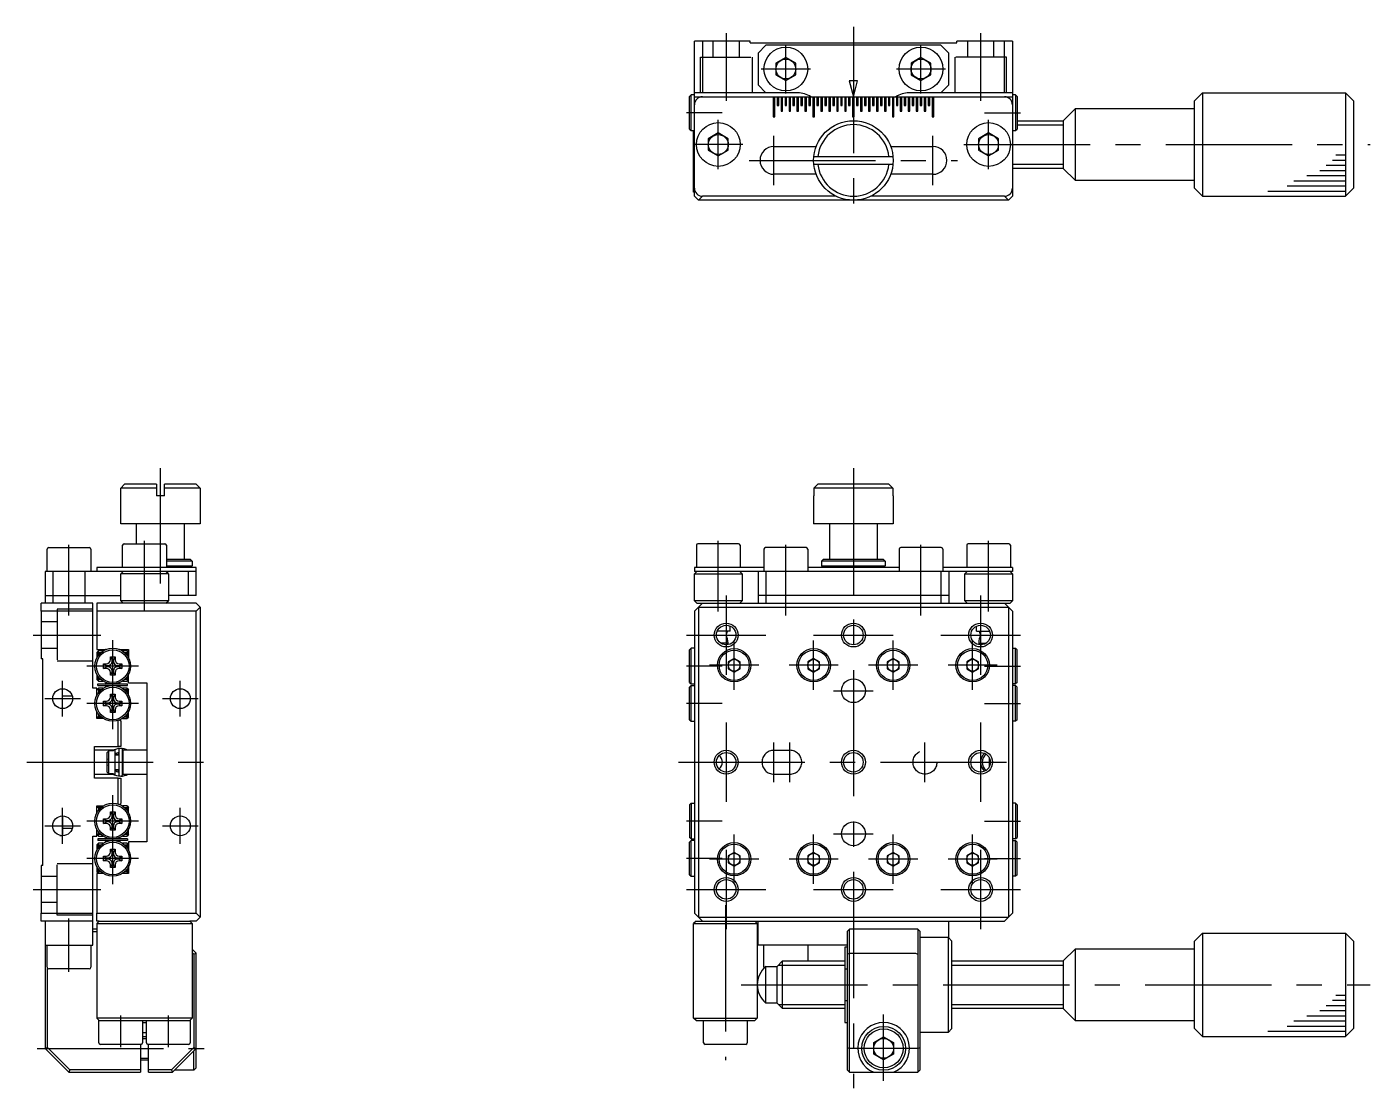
# Model space of a CAD drawing. Extents: x -2 to 350, y -8 to 197.
# Drawn here: x -1.8 to 167.2, y 63.1 to 196.6 of the extents above; entities that cross this region are included whole.
import ezdxf

# ---------------------------------------------------------------- set-up
doc = ezdxf.new("R2010")
doc.units = 0
doc.header["$LTSCALE"] = 0.5
doc.linetypes.add('CENTER', pattern=[50.8, 31.75, -6.35, 6.35, -6.35])
doc.linetypes.add('DASHED', pattern=[19.05, 12.7, -6.35])
for name, color, linetype in [('MSM_CENTER', 1, 'CENTER'), ('MSM_CONTINUOUS', 7, 'CONTINUOUS'), ('MSM_DASHED', 4, 'DASHED'), ('MSM_NARROW', 5, 'CONTINUOUS')]:
    doc.layers.add(name, color=color, linetype=linetype)

msp = doc.modelspace()

# ---------------------------------------------------------------- linework, layer by layer
at = {"layer": 'MSM_CENTER'}
for p, q in [((102.17, 196.61), (102.17, 172.81)), ((86.17, 195.81), (86.17, 187.31)), ((93.67, 188.21), (93.67, 194.41)), ((110.67, 188.21), (110.67, 194.41)), ((118.17, 195.81), (118.17, 187.31)), ((96.77, 191.31), (90.57, 191.31)), ((113.77, 191.31), (107.57, 191.31)), ((85.67, 185.81), (81.17, 185.81)), ((85.17, 178.71), (85.17, 184.91)), ((118.67, 185.81), (123.17, 185.81)), ((119.17, 178.71), (119.17, 184.91)), ((92.17, 176.71), (92.17, 182.91)), ((112.17, 176.71), (112.17, 182.91)), ((88.27, 181.81), (82.07, 181.81)), ((116.07, 181.81), (167.17, 181.81)), ((89.07, 179.81), (115.27, 179.81)), ((15, 126.59), (15, 141.09)), ((102.17, 141.09), (102.17, 63.09)), ((102.17, 141.09), (102.17, 63.09)), ((13, 123.06), (13, 131.94)), ((85.17, 123.06), (85.17, 131.94)), ((85.17, 123.06), (85.17, 131.94)), ((119.17, 123.06), (119.17, 131.94)), ((119.17, 123.06), (119.17, 131.94)), ((3.5, 122.56), (3.5, 131.44)), ((93.67, 122.56), (93.67, 131.44)), ((93.67, 122.56), (93.67, 131.44)), ((110.67, 122.56), (110.67, 131.44)), ((110.67, 122.56), (110.67, 131.44)), ((86.17, 125.09), (86.17, 115.09)), ((118.17, 125.09), (118.17, 115.09)), ((-1, 120.09), (7.5, 120.09)), ((81.17, 120.09), (91.17, 120.09)), ((97.17, 120.09), (107.17, 120.09)), ((113.17, 120.09), (123.17, 120.09)), ((9, 108.24), (9, 119.44)), ((87.17, 113.19), (87.17, 119.39)), ((97.17, 113.19), (97.17, 119.39)), ((107.17, 113.19), (107.17, 119.39)), ((117.17, 113.19), (117.17, 119.39)), ((12.25, 116.19), (5.75, 116.19)), ((85.67, 116.19), (81.17, 116.19)), ((90.27, 116.29), (84.07, 116.29)), ((100.27, 116.29), (94.07, 116.29)), ((110.27, 116.29), (104.07, 116.29)), ((120.27, 116.29), (114.07, 116.29)), ((118.67, 116.19), (123.17, 116.19)), ((2.7, 109.84), (2.7, 114.34)), ((17.5, 109.84), (17.5, 114.34)), ((0.45, 112.09), (4.95, 112.09)), ((15.25, 112.09), (19.75, 112.09)), ((99.67, 113.09), (104.67, 113.09)), ((12.25, 111.49), (5.75, 111.49)), ((85.67, 111.49), (81.17, 111.49)), ((118.67, 111.49), (123.17, 111.49)), ((86.17, 109.09), (86.17, 99.09)), ((118.17, 109.09), (118.17, 99.09)), ((92.17, 101.59), (92.17, 106.59)), ((94.17, 101.59), (94.17, 106.59)), ((111.17, 101.59), (111.17, 106.59)), ((-1.8, 104.09), (22, 104.09)), ((80.17, 104.09), (124.17, 104.09)), ((9, 88.74), (9, 99.94)), ((2.7, 93.84), (2.7, 98.34)), ((17.5, 93.84), (17.5, 98.34)), ((12.25, 96.69), (5.75, 96.69)), ((85.67, 96.69), (81.17, 96.69)), ((118.67, 96.69), (123.17, 96.69)), ((0.45, 96.09), (4.95, 96.09)), ((15.25, 96.09), (19.75, 96.09)), ((87.17, 88.79), (87.17, 94.99)), ((97.17, 88.79), (97.17, 94.99)), ((99.67, 95.09), (104.67, 95.09)), ((107.17, 88.79), (107.17, 94.99)), ((117.17, 88.79), (117.17, 94.99)), ((86.17, 93.09), (86.17, 83.09)), ((118.17, 93.09), (118.17, 83.09)), ((12.25, 91.99), (5.75, 91.99)), ((85.67, 91.99), (81.17, 91.99)), ((90.27, 91.89), (84.07, 91.89)), ((100.27, 91.89), (94.07, 91.89)), ((110.27, 91.89), (104.07, 91.89)), ((120.27, 91.89), (114.07, 91.89)), ((118.67, 91.99), (123.17, 91.99)), ((-1, 88.09), (7.5, 88.09)), ((81.17, 88.09), (91.17, 88.09)), ((97.17, 88.09), (107.17, 88.09)), ((113.17, 88.09), (123.17, 88.09)), ((86.07, 86.09), (86.07, 66.59)), ((3.5, 77.74), (3.5, 84.44)), ((88.07, 76.09), (167.17, 76.09)), ((10, 68.24), (10, 72.24)), ((16, 68.24), (16, 72.24)), ((105.97, 63.99), (105.97, 72.34)), ((-0.5, 68.09), (20.5, 68.09)), ((110.22, 68.09), (101.72, 68.09))]:
    msp.add_line(p, q, dxfattribs=at)
at = {"layer": 'MSM_CONTINUOUS'}
for p, q in [((82.17, 175.31), (82.17, 194.81)), ((89.17, 194.81), (82.17, 194.81)), ((83.17, 194.81), (83.17, 188.31)), ((89.17, 194.61), (89.17, 194.81)), ((89.17, 194.61), (115.17, 194.61)), ((91.17, 194.31), (90.17, 193.31)), ((113.17, 194.31), (91.17, 194.31)), ((114.17, 193.31), (113.17, 194.31)), ((115.17, 194.61), (115.17, 194.81)), ((122.17, 194.81), (115.17, 194.81)), ((121.17, 188.31), (121.17, 194.81)), ((122.17, 194.81), (122.17, 175.31)), ((90.17, 193.31), (90.17, 189.31)), ((93.67, 192.76), (92.42, 192.03)), ((94.92, 192.03), (93.67, 192.76)), ((110.67, 192.76), (109.42, 192.03)), ((111.92, 192.03), (110.67, 192.76)), ((114.17, 189.31), (114.17, 193.31)), ((92.42, 192.03), (92.42, 190.59)), ((94.92, 190.59), (94.92, 192.03)), ((109.42, 192.03), (109.42, 190.59)), ((111.92, 190.59), (111.92, 192.03)), ((90.17, 189.31), (91.17, 188.31)), ((92.42, 190.59), (93.67, 189.87)), ((93.67, 189.87), (94.92, 190.59)), ((102.7, 189.81), (101.63, 189.81)), ((101.63, 189.81), (102.17, 187.81)), ((102.17, 187.81), (102.7, 189.81)), ((109.42, 190.59), (110.67, 189.87)), ((110.67, 189.87), (111.92, 190.59)), ((113.17, 188.31), (114.17, 189.31)), ((81.77, 188.06), (81.57, 187.86)), ((81.57, 183.76), (81.57, 187.86)), ((82.17, 188.06), (81.77, 188.06)), ((81.77, 183.56), (81.77, 188.06)), ((95.17, 188.31), (82.17, 188.31)), ((82.17, 187.81), (122.17, 187.81)), ((92.07, 187.81), (92.07, 185.31)), ((92.27, 185.31), (92.27, 187.81)), ((92.57, 187.81), (92.57, 186.71)), ((92.77, 186.71), (92.77, 187.81)), ((93.07, 187.81), (93.07, 186.01)), ((93.27, 186.01), (93.27, 187.81)), ((93.57, 187.81), (93.57, 186.71)), ((93.77, 186.71), (93.77, 187.81)), ((94.07, 187.81), (94.07, 186.01)), ((94.27, 186.01), (94.27, 187.81)), ((94.57, 187.81), (94.57, 186.71)), ((94.77, 186.71), (94.77, 187.81)), ((95.07, 187.81), (95.07, 186.01)), ((95.27, 186.01), (95.27, 187.81)), ((95.57, 187.81), (95.57, 186.71)), ((95.77, 186.71), (95.77, 187.81)), ((96.07, 187.81), (96.07, 186.01)), ((96.27, 186.01), (96.27, 187.81)), ((96.57, 187.81), (96.57, 186.71)), ((96.77, 186.71), (96.77, 187.81)), ((97.07, 187.81), (97.07, 185.31)), ((97.27, 185.31), (97.27, 187.81)), ((97.57, 187.81), (97.57, 186.71)), ((97.77, 186.71), (97.77, 187.81)), ((98.07, 187.81), (98.07, 186.01)), ((98.27, 186.01), (98.27, 187.81)), ((98.57, 187.81), (98.57, 186.71)), ((98.77, 186.71), (98.77, 187.81)), ((99.07, 187.81), (99.07, 186.01)), ((99.27, 186.01), (99.27, 187.81)), ((99.57, 187.81), (99.57, 186.71)), ((99.77, 186.71), (99.77, 187.81)), ((100.07, 187.81), (100.07, 186.01)), ((100.27, 186.01), (100.27, 187.81)), ((100.57, 187.81), (100.57, 186.71)), ((100.77, 186.71), (100.77, 187.81)), ((101.07, 187.81), (101.07, 186.01)), ((101.27, 186.01), (101.27, 187.81)), ((101.57, 187.81), (101.57, 186.71)), ((101.77, 186.71), (101.77, 187.81)), ((102.07, 187.81), (102.07, 185.31)), ((102.27, 185.31), (102.27, 187.81)), ((102.57, 187.81), (102.57, 186.71)), ((102.77, 186.71), (102.77, 187.81)), ((103.07, 187.81), (103.07, 186.01)), ((103.27, 186.01), (103.27, 187.81)), ((103.57, 187.81), (103.57, 186.71)), ((103.77, 186.71), (103.77, 187.81)), ((104.07, 187.81), (104.07, 186.01)), ((104.27, 186.01), (104.27, 187.81)), ((104.57, 187.81), (104.57, 186.71)), ((104.77, 186.71), (104.77, 187.81)), ((105.07, 187.81), (105.07, 186.01)), ((105.27, 186.01), (105.27, 187.81)), ((105.57, 187.81), (105.57, 186.71)), ((105.77, 186.71), (105.77, 187.81)), ((106.07, 187.81), (106.07, 186.01)), ((106.27, 186.01), (106.27, 187.81)), ((106.57, 187.81), (106.57, 186.71)), ((106.77, 186.71), (106.77, 187.81)), ((107.07, 187.81), (107.07, 185.31)), ((107.27, 185.31), (107.27, 187.81)), ((107.57, 187.81), (107.57, 186.71)), ((107.77, 186.71), (107.77, 187.81)), ((108.07, 187.81), (108.07, 186.01)), ((108.27, 186.01), (108.27, 187.81)), ((108.57, 187.81), (108.57, 186.71)), ((108.77, 186.71), (108.77, 187.81)), ((109.07, 187.81), (109.07, 186.01)), ((122.17, 188.31), (109.17, 188.31)), ((109.27, 186.01), (109.27, 187.81)), ((109.57, 187.81), (109.57, 186.71)), ((109.77, 186.71), (109.77, 187.81)), ((110.07, 187.81), (110.07, 186.01)), ((110.27, 186.01), (110.27, 187.81)), ((110.57, 187.81), (110.57, 186.71)), ((110.77, 186.71), (110.77, 187.81)), ((111.07, 187.81), (111.07, 186.01)), ((111.27, 186.01), (111.27, 187.81)), ((111.57, 187.81), (111.57, 186.71)), ((111.77, 186.71), (111.77, 187.81)), ((112.07, 187.81), (112.07, 185.31)), ((112.27, 185.31), (112.27, 187.81)), ((122.57, 188.06), (122.17, 188.06)), ((122.77, 187.86), (122.57, 188.06)), ((122.57, 188.06), (122.57, 183.56)), ((122.77, 187.86), (122.77, 183.76)), ((145.07, 187.31), (146.07, 188.31)), ((146.07, 188.31), (164.07, 188.31)), ((146.07, 188.31), (146.07, 175.31)), ((164.07, 188.31), (165.07, 187.31)), ((164.07, 188.31), (164.07, 175.31)), ((92.57, 186.71), (92.77, 186.71)), ((93.07, 186.01), (93.27, 186.01)), ((93.57, 186.71), (93.77, 186.71)), ((94.07, 186.01), (94.27, 186.01)), ((94.57, 186.71), (94.77, 186.71)), ((95.07, 186.01), (95.27, 186.01)), ((95.57, 186.71), (95.77, 186.71)), ((96.07, 186.01), (96.27, 186.01)), ((96.57, 186.71), (96.77, 186.71)), ((97.57, 186.71), (97.77, 186.71)), ((98.07, 186.01), (98.27, 186.01)), ((98.57, 186.71), (98.77, 186.71)), ((99.07, 186.01), (99.27, 186.01)), ((99.57, 186.71), (99.77, 186.71)), ((100.07, 186.01), (100.27, 186.01)), ((100.57, 186.71), (100.77, 186.71)), ((101.07, 186.01), (101.27, 186.01)), ((101.57, 186.71), (101.77, 186.71)), ((102.57, 186.71), (102.77, 186.71)), ((103.07, 186.01), (103.27, 186.01)), ((103.57, 186.71), (103.77, 186.71)), ((104.07, 186.01), (104.27, 186.01)), ((104.57, 186.71), (104.77, 186.71)), ((105.07, 186.01), (105.27, 186.01)), ((105.57, 186.71), (105.77, 186.71)), ((106.07, 186.01), (106.27, 186.01)), ((106.57, 186.71), (106.77, 186.71)), ((107.57, 186.71), (107.77, 186.71)), ((108.07, 186.01), (108.27, 186.01)), ((108.57, 186.71), (108.77, 186.71)), ((109.07, 186.01), (109.27, 186.01)), ((109.57, 186.71), (109.77, 186.71)), ((110.07, 186.01), (110.27, 186.01)), ((110.57, 186.71), (110.77, 186.71)), ((111.07, 186.01), (111.27, 186.01)), ((111.57, 186.71), (111.77, 186.71)), ((130.07, 186.31), (128.57, 184.81)), ((145.07, 186.31), (130.07, 186.31)), ((130.07, 186.31), (130.07, 177.31)), ((145.07, 176.31), (145.07, 187.31)), ((165.07, 187.31), (165.07, 176.31)), ((92.07, 185.31), (92.27, 185.31)), ((97.07, 185.31), (97.27, 185.31)), ((102.07, 185.31), (102.27, 185.31)), ((107.07, 185.31), (107.27, 185.31)), ((112.07, 185.31), (112.27, 185.31)), ((122.77, 184.81), (128.57, 184.81)), ((128.57, 184.81), (128.57, 178.81)), ((81.57, 183.76), (81.77, 183.56)), ((81.77, 183.56), (82.17, 183.56)), ((82.07, 175.81), (82.07, 183.56)), ((85.17, 183.26), (83.92, 182.53)), ((83.92, 182.53), (83.92, 181.09)), ((86.42, 182.53), (85.17, 183.26)), ((86.42, 181.09), (86.42, 182.53)), ((119.17, 183.26), (117.92, 182.53)), ((117.92, 182.53), (117.92, 181.09)), ((120.42, 182.53), (119.17, 183.26)), ((120.42, 181.09), (120.42, 182.53)), ((122.17, 183.56), (122.57, 183.56)), ((122.57, 183.56), (122.77, 183.76)), ((83.92, 181.09), (85.17, 180.37)), ((85.17, 180.37), (86.42, 181.09)), ((92.17, 181.56), (97.48, 181.56)), ((106.85, 181.56), (112.17, 181.56)), ((117.92, 181.09), (119.17, 180.37)), ((119.17, 180.37), (120.42, 181.09)), ((97.19, 180.31), (107.14, 180.31)), ((107.14, 179.31), (97.19, 179.31)), ((97.48, 178.06), (92.17, 178.06)), ((112.17, 178.06), (106.85, 178.06)), ((128.57, 178.81), (122.17, 178.81)), ((128.57, 178.81), (130.07, 177.31)), ((82.07, 175.81), (82.17, 175.91)), ((82.17, 175.81), (82.07, 175.81)), ((130.07, 177.31), (145.07, 177.31)), ((145.07, 176.31), (146.07, 175.31)), ((164.07, 175.31), (165.07, 176.31)), ((82.67, 174.81), (82.17, 175.31)), ((83.17, 175.31), (82.67, 174.81)), ((121.67, 174.81), (82.67, 174.81)), ((99.99, 175.31), (83.17, 175.31)), ((121.17, 175.31), (104.35, 175.31)), ((121.67, 174.81), (121.17, 175.31)), ((122.17, 175.31), (121.67, 174.81)), ((146.07, 175.31), (164.07, 175.31)), ((10, 138.59), (10.5, 139.09)), ((10, 134.09), (10, 138.59)), ((14.5, 138.59), (10, 138.59)), ((14.5, 139.09), (10.5, 139.09)), ((14.5, 139.09), (14.5, 137.59)), ((19.5, 139.09), (15.5, 139.09)), ((15.5, 137.59), (15.5, 139.09)), ((20, 138.59), (15.5, 138.59)), ((19.5, 139.09), (20, 138.59)), ((20, 138.59), (20, 134.09)), ((97.19, 138.59), (97.69, 139.09)), ((107.14, 138.59), (97.19, 138.59)), ((97.19, 138.59), (97.19, 137.59)), ((106.64, 139.09), (97.69, 139.09)), ((106.64, 139.09), (107.14, 138.59)), ((107.14, 138.59), (107.14, 137.59)), ((15.5, 137.59), (14.5, 137.59)), ((97.17, 137.59), (97.17, 134.09)), ((97.19, 137.59), (97.17, 137.59)), ((107.17, 137.59), (107.14, 137.59)), ((107.17, 137.59), (107.17, 134.09)), ((20, 134.09), (10, 134.09)), ((12, 131.59), (12, 134.09)), ((18, 134.09), (18, 129.59)), ((107.17, 134.09), (97.17, 134.09)), ((99.17, 134.09), (99.17, 129.59)), ((105.17, 134.09), (105.17, 129.59)), ((0.75, 128.09), (0.75, 130.89)), ((0.95, 131.09), (6.05, 131.09)), ((6.25, 130.89), (6.25, 128.09)), ((10.25, 128.59), (10.25, 131.39)), ((10.45, 131.59), (15.55, 131.59)), ((15.75, 131.39), (15.75, 128.59)), ((82.42, 131.39), (82.42, 128.59)), ((87.72, 131.59), (82.62, 131.59)), ((87.92, 131.39), (87.92, 128.59)), ((90.92, 130.89), (90.92, 128.09)), ((96.22, 131.09), (91.12, 131.09)), ((96.42, 130.89), (96.42, 128.09)), ((107.92, 130.89), (107.92, 128.09)), ((113.22, 131.09), (108.12, 131.09)), ((113.42, 130.89), (113.42, 128.09)), ((116.42, 131.39), (116.42, 128.59)), ((121.72, 131.59), (116.62, 131.59)), ((121.92, 131.39), (121.92, 128.59)), ((19.5, 128.59), (7, 128.59)), ((7, 128.59), (7, 128.09)), ((18.8, 129.59), (15.75, 129.59)), ((19, 129.39), (15.75, 129.39)), ((15.75, 128.79), (19, 128.79)), ((19, 129.39), (18.8, 129.59)), ((18.8, 128.59), (19, 128.79)), ((19, 129.39), (19, 128.79)), ((19.5, 125.09), (19.5, 128.59)), ((82.17, 128.59), (82.17, 128.09)), ((90.92, 128.59), (82.17, 128.59)), ((107.92, 128.59), (96.42, 128.59)), ((98.37, 129.59), (98.17, 129.39)), ((98.17, 129.39), (98.17, 128.79)), ((106.17, 129.39), (98.17, 129.39)), ((98.37, 128.59), (98.17, 128.79)), ((98.17, 128.79), (106.17, 128.79)), ((105.97, 129.59), (98.37, 129.59)), ((106.17, 129.39), (105.97, 129.59)), ((105.97, 128.59), (106.17, 128.79)), ((106.17, 129.39), (106.17, 128.79)), ((122.17, 128.59), (113.42, 128.59)), ((122.17, 128.59), (122.17, 128.09)), ((0.5, 128.09), (0.5, 124.09)), ((19.5, 128.09), (0.5, 128.09)), ((1.5, 124.09), (1.5, 128.09)), ((5.5, 128.09), (5.5, 124.09)), ((10, 127.79), (10.3, 128.09)), ((10, 124.39), (10, 127.79)), ((16, 127.79), (10, 127.79)), ((16, 127.79), (15.7, 128.09)), ((16, 127.79), (16, 124.39)), ((18.5, 128.09), (18.5, 125.09)), ((122.17, 128.09), (82.17, 128.09)), ((82.17, 127.79), (82.47, 128.09)), ((82.17, 124.39), (82.17, 127.79)), ((82.17, 127.79), (88.17, 127.79)), ((87.87, 128.09), (88.17, 127.79)), ((88.17, 127.79), (88.17, 124.39)), ((88.17, 127.79), (88.17, 127.79)), ((90.17, 128.09), (90.17, 124.09)), ((91.17, 128.09), (91.17, 124.09)), ((113.17, 128.09), (113.17, 124.09)), ((114.17, 128.09), (114.17, 124.09)), ((116.17, 127.79), (116.47, 128.09)), ((116.17, 124.39), (116.17, 127.79)), ((116.17, 127.79), (122.17, 127.79)), ((121.87, 128.09), (122.17, 127.79)), ((122.17, 127.79), (122.17, 124.39)), ((122.17, 127.79), (122.17, 127.79)), ((0.5, 125.09), (10, 125.09)), ((19.5, 125.09), (16, 125.09)), ((114.17, 125.09), (90.17, 125.09)), ((0, 123.09), (0, 124.09)), ((6.5, 124.09), (0, 124.09)), ((6.5, 113.39), (6.5, 124.09)), ((7, 124.09), (7, 118.29)), ((19.5, 124.09), (7, 124.09)), ((10, 124.39), (10.3, 124.09)), ((16, 124.39), (10, 124.39)), ((15.7, 124.09), (16, 124.39)), ((19.5, 124.09), (20, 123.59)), ((20, 123.59), (19.5, 123.09)), ((20, 123.59), (20, 84.59)), ((88.17, 124.39), (82.17, 124.39)), ((82.17, 124.39), (82.47, 124.09)), ((83.17, 124.09), (82.17, 123.09)), ((82.47, 124.09), (121.87, 124.09)), ((82.67, 123.59), (121.67, 123.59)), ((82.67, 123.59), (82.67, 84.59)), ((87.87, 124.09), (88.17, 124.39)), ((122.17, 124.39), (116.17, 124.39)), ((116.17, 124.39), (116.47, 124.09)), ((122.17, 123.09), (121.17, 124.09)), ((121.67, 123.59), (121.67, 84.59)), ((122.17, 124.39), (121.87, 124.09)), ((0, 123.09), (0, 117.09)), ((6.5, 123.09), (0, 123.09)), ((19.5, 123.09), (7, 123.09)), ((19.5, 85.09), (19.5, 123.09)), ((82.17, 123.09), (82.17, 85.09)), ((122.17, 123.09), (122.17, 85.09)), ((86.67, 120.59), (85.04, 120.59)), ((86.67, 120.59), (86.67, 121.21)), ((117.67, 120.59), (117.67, 121.21)), ((117.67, 120.59), (119.29, 120.59)), ((7, 118.29), (8.19, 118.29)), ((8.13, 118.26), (8.1, 118.29)), ((9.81, 118.29), (11, 118.29)), ((9.9, 118.29), (9.87, 118.26)), ((11, 118.29), (11, 117.22)), ((81.77, 118.44), (81.57, 118.24)), ((82.17, 118.44), (81.77, 118.44)), ((81.77, 113.94), (81.77, 118.44)), ((86.41, 119.09), (85.45, 119.09)), ((86.41, 119.09), (86.05, 118.87)), ((117.92, 119.09), (118.29, 118.87)), ((117.92, 119.09), (118.88, 119.09)), ((122.17, 118.44), (122.57, 118.44)), ((122.57, 118.44), (122.77, 118.24)), ((122.57, 113.94), (122.57, 118.44)), ((0.2, 117.09), (0, 117.09)), ((0.2, 91.09), (0.2, 117.09)), ((7.2, 118.09), (7, 117.89)), ((7, 117.89), (7, 117.22)), ((7, 117.89), (7.53, 117.89)), ((7.79, 118.09), (7.2, 118.09)), ((7.2, 117.54), (7.2, 118.09)), ((8.7, 117.34), (9.3, 117.34)), ((8.7, 116.99), (8.7, 117.34)), ((8.7, 117.34), (8.91, 116.98)), ((8.91, 116.77), (8.91, 116.98)), ((9.09, 116.98), (8.91, 116.98)), ((9.3, 117.34), (9.09, 116.98)), ((9.09, 116.98), (9.09, 116.77)), ((9.3, 117.34), (9.3, 116.99)), ((10.8, 118.09), (10.21, 118.09)), ((10.47, 117.89), (11, 117.89)), ((11, 117.89), (10.8, 118.09)), ((10.8, 118.09), (10.8, 117.54)), ((81.57, 114.14), (81.57, 118.24)), ((87.17, 117.15), (86.42, 116.72)), ((86.42, 116.72), (86.42, 115.85)), ((87.92, 116.72), (87.17, 117.15)), ((87.92, 115.85), (87.92, 116.72)), ((97.17, 117.15), (96.42, 116.72)), ((96.42, 116.72), (96.42, 115.85)), ((97.92, 116.72), (97.17, 117.15)), ((97.92, 115.85), (97.92, 116.72)), ((107.17, 117.15), (106.42, 116.72)), ((106.42, 116.72), (106.42, 115.85)), ((107.92, 116.72), (107.17, 117.15)), ((107.92, 115.85), (107.92, 116.72)), ((117.17, 117.15), (116.42, 116.72)), ((116.42, 116.72), (116.42, 115.85)), ((117.92, 116.72), (117.17, 117.15)), ((117.92, 115.85), (117.92, 116.72)), ((122.77, 114.14), (122.77, 118.24)), ((7, 115.16), (7, 114.49)), ((7.85, 116.49), (8.2, 116.49)), ((7.85, 115.89), (7.85, 116.49)), ((7.85, 116.49), (8.2, 116.27)), ((7.85, 115.89), (8.2, 116.1)), ((8.2, 115.89), (7.85, 115.89)), ((8.2, 116.27), (8.41, 116.27)), ((8.2, 116.27), (8.2, 116.1)), ((8.41, 116.1), (8.2, 116.1)), ((8.7, 115.04), (8.7, 115.39)), ((8.7, 115.04), (8.91, 115.39)), ((9.3, 115.04), (8.7, 115.04)), ((8.91, 115.39), (8.91, 115.6)), ((9.09, 115.39), (8.91, 115.39)), ((9.09, 115.6), (9.09, 115.39)), ((9.3, 115.04), (9.09, 115.39)), ((9.3, 115.39), (9.3, 115.04)), ((9.59, 116.27), (9.8, 116.27)), ((9.8, 116.1), (9.59, 116.1)), ((9.8, 116.49), (10.15, 116.49)), ((9.8, 116.27), (10.15, 116.49)), ((9.8, 116.27), (9.8, 116.1)), ((9.8, 116.1), (10.15, 115.89)), ((10.15, 115.89), (9.8, 115.89)), ((10.15, 116.49), (10.15, 115.89)), ((11, 114.09), (11, 115.16)), ((86.42, 115.85), (87.17, 115.42)), ((87.17, 115.42), (87.92, 115.85)), ((96.42, 115.85), (97.17, 115.42)), ((97.17, 115.42), (97.92, 115.85)), ((106.42, 115.85), (107.17, 115.42)), ((107.17, 115.42), (107.92, 115.85)), ((116.42, 115.85), (117.17, 115.42)), ((117.17, 115.42), (117.92, 115.85)), ((2.7, 113.29), (2.35, 113.29)), ((2.7, 110.84), (2.7, 113.29)), ((7, 113.39), (6.5, 113.39)), ((7, 114.49), (7.2, 114.29)), ((7.53, 114.49), (7, 114.49)), ((7, 112.52), (7, 113.39)), ((7.2, 113.39), (7, 113.19)), ((7.12, 113.94), (10.87, 113.94)), ((7.12, 113.74), (7.12, 113.94)), ((7.12, 113.74), (10.87, 113.74)), ((7.2, 114.29), (7.2, 114.84)), ((7.2, 114.29), (7.79, 114.29)), ((7.79, 113.39), (7.2, 113.39)), ((7.2, 113.39), (7.2, 112.84)), ((8.05, 113.94), (8.19, 114.09)), ((8.05, 113.94), (8.05, 113.94)), ((8.05, 113.94), (8.05, 113.94)), ((8.05, 113.73), (8.05, 113.74)), ((8.05, 113.73), (8.05, 113.74)), ((8.19, 113.59), (8.05, 113.73)), ((8.24, 113.61), (8.11, 113.74)), ((8.35, 113.64), (8.25, 113.74)), ((9.65, 114.03), (9.75, 113.94)), ((9.76, 114.07), (9.89, 113.94)), ((9.81, 114.09), (9.95, 113.94)), ((9.95, 113.73), (9.81, 113.59)), ((9.95, 113.94), (9.95, 113.94)), ((9.95, 113.94), (9.95, 113.94)), ((9.95, 113.74), (9.95, 113.73)), ((9.95, 113.74), (9.95, 113.73)), ((10.21, 114.29), (10.8, 114.29)), ((10.8, 113.39), (10.21, 113.39)), ((11, 114.49), (10.47, 114.49)), ((10.8, 114.84), (10.8, 114.29)), ((10.8, 114.29), (11, 114.49)), ((10.8, 113.39), (11, 113.19)), ((10.8, 112.84), (10.8, 113.39)), ((10.87, 113.74), (10.87, 113.94)), ((11, 114.09), (13.3, 114.09)), ((13.3, 114.09), (13.3, 94.09)), ((81.57, 114.14), (81.77, 113.94)), ((81.77, 113.74), (81.57, 113.54)), ((81.57, 109.44), (81.57, 113.54)), ((81.77, 113.94), (82.17, 113.94)), ((81.77, 113.74), (82.17, 113.74)), ((81.77, 109.24), (81.77, 113.74)), ((122.57, 113.94), (122.17, 113.94)), ((122.57, 113.74), (122.17, 113.74)), ((122.77, 114.14), (122.57, 113.94)), ((122.57, 113.74), (122.77, 113.54)), ((122.57, 109.24), (122.57, 113.74)), ((122.77, 109.44), (122.77, 113.54)), ((3.91, 112.39), (2.7, 112.39)), ((7.53, 113.19), (7, 113.19)), ((7.85, 111.79), (8.2, 111.79)), ((7.85, 111.19), (7.85, 111.79)), ((7.85, 111.79), (8.2, 111.57)), ((8.2, 111.57), (8.41, 111.57)), ((8.2, 111.57), (8.2, 111.4)), ((8.7, 112.64), (9.3, 112.64)), ((8.7, 112.29), (8.7, 112.64)), ((8.7, 112.64), (8.91, 112.28)), ((8.91, 112.07), (8.91, 112.28)), ((9.09, 112.28), (8.91, 112.28)), ((9.3, 112.64), (9.09, 112.28)), ((9.09, 112.28), (9.09, 112.07)), ((9.3, 112.64), (9.3, 112.29)), ((9.59, 111.57), (9.8, 111.57)), ((9.8, 111.79), (10.15, 111.79)), ((9.8, 111.57), (10.15, 111.79)), ((9.8, 111.57), (9.8, 111.4)), ((10.15, 111.79), (10.15, 111.19)), ((11, 113.19), (10.47, 113.19)), ((11, 112.52), (11, 113.19)), ((7, 109.59), (7, 110.46)), ((7.2, 110.14), (7.2, 109.59)), ((7.85, 111.19), (8.2, 111.4)), ((8.2, 111.19), (7.85, 111.19)), ((8.41, 111.4), (8.2, 111.4)), ((8.7, 110.34), (8.7, 110.69)), ((8.7, 110.34), (8.91, 110.69)), ((9.3, 110.34), (8.7, 110.34)), ((8.91, 110.69), (8.91, 110.9)), ((9.09, 110.69), (8.91, 110.69)), ((9.09, 110.9), (9.09, 110.69)), ((9.3, 110.34), (9.09, 110.69)), ((9.3, 110.69), (9.3, 110.34)), ((9.8, 111.4), (9.59, 111.4)), ((9.8, 111.4), (10.15, 111.19)), ((10.15, 111.19), (9.8, 111.19)), ((10.8, 109.59), (10.8, 110.14)), ((11, 109.79), (11, 110.46)), ((7.2, 109.59), (7, 109.79)), ((7, 109.79), (7.53, 109.79)), ((7.79, 109.59), (7, 109.59)), ((9.7, 106.09), (9.7, 109.35)), ((9.87, 109.41), (10, 109.29)), ((10, 109.29), (10, 106.09)), ((10.21, 109.59), (10.8, 109.59)), ((10.47, 109.79), (11, 109.79)), ((11, 109.79), (10.8, 109.59)), ((81.57, 109.44), (81.77, 109.24)), ((81.77, 109.24), (82.17, 109.24)), ((122.57, 109.24), (122.17, 109.24)), ((122.77, 109.44), (122.57, 109.24)), ((6.7, 102.09), (6.7, 106.09)), ((6.7, 106.09), (9.7, 106.09)), ((9.1, 105.59), (6.7, 105.59)), ((8.5, 105.53), (8.3, 105.32)), ((8.3, 102.85), (8.3, 105.32)), ((9.1, 105.53), (8.5, 105.53)), ((8.5, 102.64), (8.5, 105.53)), ((9.3, 105.59), (9.1, 105.59)), ((9.1, 105.53), (9.1, 105.59)), ((9.3, 102.59), (9.3, 105.59)), ((9.75, 104.99), (9.3, 104.99)), ((10, 106.09), (9.7, 106.09)), ((9.7, 105.3), (9.7, 104.99)), ((9.75, 105.59), (9.75, 102.59)), ((10.25, 102.59), (10.25, 105.59)), ((10.3, 104.99), (10.25, 104.99)), ((13.3, 105.59), (10.3, 105.59)), ((10.3, 102.59), (10.3, 105.59)), ((9.3, 103.19), (9.75, 103.19)), ((9.7, 103.19), (9.7, 102.87)), ((10.25, 103.19), (10.3, 103.19)), ((119.27, 103.54), (119.27, 104.64)), ((6.7, 102.59), (9.1, 102.59)), ((9.7, 102.09), (6.7, 102.09)), ((8.3, 102.85), (8.5, 102.64)), ((9.1, 102.64), (8.5, 102.64)), ((9.1, 102.59), (9.1, 102.64)), ((9.1, 102.59), (9.3, 102.59)), ((9.7, 98.83), (9.7, 102.09)), ((9.7, 102.09), (10, 102.09)), ((10, 102.09), (10, 98.89)), ((10.3, 102.59), (13.3, 102.59)), ((7, 97.72), (7, 98.59)), ((7, 98.59), (7.79, 98.59)), ((7.2, 98.59), (7, 98.39)), ((7.53, 98.39), (7, 98.39)), ((7.2, 98.59), (7.2, 98.04)), ((9.87, 98.76), (10, 98.89)), ((10.8, 98.59), (10.21, 98.59)), ((10.47, 98.39), (11, 98.39)), ((10.8, 98.59), (10.8, 98.04)), ((10.8, 98.59), (11, 98.39)), ((11, 97.72), (11, 98.39)), ((81.57, 98.74), (81.77, 98.94)), ((81.57, 98.74), (81.57, 94.64)), ((81.77, 98.94), (82.17, 98.94)), ((81.77, 98.94), (81.77, 94.44)), ((122.57, 98.94), (122.17, 98.94)), ((122.57, 98.94), (122.57, 94.44)), ((122.77, 98.74), (122.57, 98.94)), ((122.77, 98.74), (122.77, 94.64)), ((2.7, 97.34), (2.7, 94.89)), ((7.85, 96.39), (7.85, 96.99)), ((7.85, 96.99), (8.2, 96.99)), ((7.85, 96.99), (8.2, 96.77)), ((7.85, 96.39), (8.2, 96.6)), ((8.2, 96.39), (7.85, 96.39)), ((8.2, 96.77), (8.41, 96.77)), ((8.2, 96.77), (8.2, 96.6)), ((8.41, 96.6), (8.2, 96.6)), ((8.7, 97.84), (9.3, 97.84)), ((8.7, 97.49), (8.7, 97.84)), ((8.7, 97.84), (8.91, 97.48)), ((8.91, 97.27), (8.91, 97.48)), ((9.09, 97.48), (8.91, 97.48)), ((9.3, 97.84), (9.09, 97.48)), ((9.09, 97.48), (9.09, 97.27)), ((9.3, 97.84), (9.3, 97.49)), ((9.59, 96.77), (9.8, 96.77)), ((9.8, 96.6), (9.59, 96.6)), ((9.8, 96.99), (10.15, 96.99)), ((9.8, 96.77), (10.15, 96.99)), ((9.8, 96.77), (9.8, 96.6)), ((9.8, 96.6), (10.15, 96.39)), ((10.15, 96.39), (9.8, 96.39)), ((10.15, 96.99), (10.15, 96.39)), ((2.35, 94.89), (2.7, 94.89)), ((2.7, 95.79), (3.91, 95.79)), ((6.5, 94.79), (7, 94.79)), ((6.5, 81.09), (6.5, 94.79)), ((7, 94.79), (7, 95.66)), ((7.53, 94.99), (7, 94.99)), ((7.2, 94.79), (7, 94.99)), ((7.2, 94.79), (7.2, 95.34)), ((7.2, 94.79), (7.79, 94.79)), ((8.7, 95.54), (8.7, 95.89)), ((8.7, 95.54), (8.91, 95.89)), ((9.3, 95.54), (8.7, 95.54)), ((8.91, 95.89), (8.91, 96.1)), ((9.09, 95.89), (8.91, 95.89)), ((9.09, 96.1), (9.09, 95.89)), ((9.3, 95.54), (9.09, 95.89)), ((9.3, 95.89), (9.3, 95.54)), ((10.21, 94.79), (10.8, 94.79)), ((11, 94.99), (10.47, 94.99)), ((10.8, 95.34), (10.8, 94.79)), ((11, 94.99), (10.8, 94.79)), ((11, 94.99), (11, 95.66)), ((81.77, 94.44), (81.57, 94.64)), ((122.57, 94.44), (122.77, 94.64)), ((7, 93.69), (7.2, 93.89)), ((7, 93.69), (7, 93.02)), ((7, 93.69), (7.53, 93.69)), ((7.12, 94.44), (7.12, 94.24)), ((8.95, 94.44), (7.12, 94.44)), ((10.87, 94.24), (7.12, 94.24)), ((7.2, 93.34), (7.2, 93.89)), ((7.79, 93.89), (7.2, 93.89)), ((8.05, 94.44), (8.19, 94.59)), ((8.05, 94.44), (8.05, 94.44)), ((8.05, 94.44), (8.05, 94.44)), ((8.05, 94.23), (8.05, 94.24)), ((8.05, 94.23), (8.05, 94.24)), ((8.19, 94.09), (8.05, 94.23)), ((8.11, 94.44), (8.24, 94.57)), ((8.25, 94.44), (8.35, 94.53)), ((8.7, 93.14), (9.3, 93.14)), ((8.7, 92.79), (8.7, 93.14)), ((8.7, 93.14), (8.91, 92.78)), ((10.87, 94.44), (9.05, 94.44)), ((9.3, 93.14), (9.09, 92.78)), ((9.3, 93.14), (9.3, 92.79)), ((9.65, 94.14), (9.75, 94.24)), ((9.76, 94.11), (9.89, 94.24)), ((9.81, 94.59), (9.95, 94.44)), ((9.95, 94.23), (9.81, 94.09)), ((9.95, 94.44), (9.95, 94.44)), ((9.95, 94.44), (9.95, 94.44)), ((9.95, 94.24), (9.95, 94.23)), ((9.95, 94.24), (9.95, 94.23)), ((10.8, 93.89), (10.21, 93.89)), ((10.47, 93.69), (11, 93.69)), ((10.8, 93.89), (10.8, 93.34)), ((10.8, 93.89), (11, 93.69)), ((10.87, 94.44), (10.87, 94.24)), ((13.3, 94.09), (11, 94.09)), ((11, 94.09), (11, 93.02)), ((81.77, 94.24), (81.57, 94.04)), ((81.57, 89.94), (81.57, 94.04)), ((81.77, 94.44), (82.17, 94.44)), ((82.17, 94.24), (81.77, 94.24)), ((81.77, 89.74), (81.77, 94.24)), ((122.57, 94.44), (122.17, 94.44)), ((122.17, 94.24), (122.57, 94.24)), ((122.57, 94.24), (122.77, 94.04)), ((122.57, 89.74), (122.57, 94.24)), ((122.77, 89.94), (122.77, 94.04)), ((7.85, 92.29), (8.2, 92.29)), ((7.85, 91.69), (7.85, 92.29)), ((7.85, 92.29), (8.2, 92.07)), ((7.85, 91.69), (8.2, 91.9)), ((8.2, 91.69), (7.85, 91.69)), ((8.2, 92.07), (8.41, 92.07)), ((8.2, 92.07), (8.2, 91.9)), ((8.41, 91.9), (8.2, 91.9)), ((8.91, 92.57), (8.91, 92.78)), ((9.09, 92.78), (8.91, 92.78)), ((8.91, 91.19), (8.91, 91.4)), ((9.09, 92.78), (9.09, 92.57)), ((9.09, 91.4), (9.09, 91.19)), ((9.59, 92.07), (9.8, 92.07)), ((9.8, 91.9), (9.59, 91.9)), ((9.8, 92.29), (10.15, 92.29)), ((9.8, 92.07), (10.15, 92.29)), ((9.8, 92.07), (9.8, 91.9)), ((9.8, 91.9), (10.15, 91.69)), ((10.15, 91.69), (9.8, 91.69)), ((10.15, 92.29), (10.15, 91.69)), ((87.17, 92.75), (86.42, 92.32)), ((86.42, 92.32), (86.42, 91.45)), ((86.42, 91.45), (87.17, 91.02)), ((87.92, 92.32), (87.17, 92.75)), ((87.17, 91.02), (87.92, 91.45)), ((87.92, 91.45), (87.92, 92.32)), ((97.17, 92.75), (96.42, 92.32)), ((96.42, 92.32), (96.42, 91.45)), ((96.42, 91.45), (97.17, 91.02)), ((97.92, 92.32), (97.17, 92.75)), ((97.17, 91.02), (97.92, 91.45)), ((97.92, 91.45), (97.92, 92.32)), ((107.17, 92.75), (106.42, 92.32)), ((106.42, 92.32), (106.42, 91.45)), ((106.42, 91.45), (107.17, 91.02)), ((107.92, 92.32), (107.17, 92.75)), ((107.17, 91.02), (107.92, 91.45)), ((107.92, 91.45), (107.92, 92.32)), ((117.17, 92.75), (116.42, 92.32)), ((116.42, 92.32), (116.42, 91.45)), ((116.42, 91.45), (117.17, 91.02)), ((117.92, 92.32), (117.17, 92.75)), ((117.17, 91.02), (117.92, 91.45)), ((117.92, 91.45), (117.92, 92.32)), ((0, 91.09), (0, 85.09)), ((0.2, 91.09), (0, 91.09)), ((7, 90.96), (7, 90.29)), ((7.53, 90.29), (7, 90.29)), ((7, 90.29), (7.2, 90.09)), ((7.79, 90.09), (7, 90.09)), ((7, 90.09), (7, 85.09)), ((7.2, 90.09), (7.2, 90.64)), ((8.7, 90.84), (8.7, 91.19)), ((8.7, 90.84), (8.91, 91.19)), ((9.3, 90.84), (8.7, 90.84)), ((9.09, 91.19), (8.91, 91.19)), ((9.3, 90.84), (9.09, 91.19)), ((9.3, 91.19), (9.3, 90.84)), ((11, 90.09), (10.21, 90.09)), ((11, 90.29), (10.47, 90.29)), ((10.8, 90.64), (10.8, 90.09)), ((11, 90.29), (10.8, 90.09)), ((11, 90.96), (11, 90.09)), ((81.57, 89.94), (81.77, 89.74)), ((81.77, 89.74), (82.17, 89.74)), ((122.57, 89.74), (122.17, 89.74)), ((122.77, 89.94), (122.57, 89.74)), ((0, 84.09), (0, 85.09)), ((0, 85.09), (6.5, 85.09)), ((7, 85.09), (19.5, 85.09)), ((7, 84.09), (7, 85.09)), ((20, 84.59), (19.5, 85.09)), ((20, 84.59), (19.5, 84.09)), ((83.17, 84.09), (82.17, 85.09)), ((82.67, 84.59), (121.67, 84.59)), ((121.17, 84.09), (122.17, 85.09)), ((6.5, 84.09), (0, 84.09)), ((0.5, 84.09), (0.5, 68.09)), ((7, 83.09), (6.5, 83.09)), ((7.3, 84.09), (7, 84.09)), ((7.3, 84.09), (7, 83.79)), ((7, 83.79), (19, 83.79)), ((7, 83.79), (7, 71.89)), ((7.3, 84.09), (18.7, 84.09)), ((19.5, 84.09), (18.7, 84.09)), ((19, 83.79), (18.7, 84.09)), ((19, 83.79), (19, 71.89)), ((82.37, 84.09), (82.07, 83.79)), ((82.07, 71.89), (82.07, 83.79)), ((82.07, 83.79), (90.07, 83.79)), ((82.37, 84.09), (121.17, 84.09)), ((89.77, 84.09), (90.07, 83.79)), ((90.07, 83.79), (90.07, 71.89)), ((90.17, 81.09), (90.17, 84.09)), ((101.37, 82.79), (101.67, 83.09)), ((101.67, 65.09), (101.67, 83.09)), ((110.27, 83.09), (101.67, 83.09)), ((110.27, 83.09), (110.27, 65.09)), ((110.27, 83.09), (110.57, 82.79)), ((114.17, 81.99), (114.17, 84.09)), ((6.5, 82.79), (7, 82.79)), ((101.37, 82.79), (101.37, 65.39)), ((110.57, 65.39), (110.57, 82.79)), ((110.57, 82.09), (114.07, 82.09)), ((114.07, 82.09), (114.57, 81.59)), ((114.07, 82.09), (114.07, 70.09)), ((114.57, 70.59), (114.57, 81.59)), ((145.07, 81.59), (146.07, 82.59)), ((145.07, 70.59), (145.07, 81.59)), ((146.07, 82.59), (164.07, 82.59)), ((146.07, 82.59), (146.07, 69.59)), ((164.07, 82.59), (165.07, 81.59)), ((164.07, 82.59), (164.07, 69.59)), ((165.07, 81.59), (165.07, 70.59)), ((0.5, 81.09), (6.5, 81.09)), ((0.75, 78.29), (0.75, 81.09)), ((6.25, 81.09), (6.25, 78.29)), ((19.5, 80.09), (19, 80.59)), ((19, 80.16), (19.2, 79.96)), ((19.2, 79.96), (19.5, 80.09)), ((19.2, 79.96), (19.2, 68.21)), ((19.5, 65.64), (19.5, 80.09)), ((101.37, 81.09), (90.17, 81.09)), ((90.92, 78.29), (90.92, 81.09)), ((96.42, 81.09), (96.42, 79.09)), ((101.37, 80.84), (101.07, 80.84)), ((101.07, 80.84), (101.07, 71.34)), ((101.37, 79.96), (101.67, 80.09)), ((101.67, 80.09), (109.97, 80.09)), ((109.97, 80.09), (110.27, 79.96)), ((130.07, 80.59), (128.57, 79.09)), ((145.07, 80.59), (130.07, 80.59)), ((130.07, 80.59), (130.07, 71.59)), ((0.8, 68.21), (0.8, 78.16)), ((3.5, 78.09), (0.95, 78.09)), ((6.05, 78.09), (3.5, 78.09)), ((91.14, 78.39), (92.57, 78.39)), ((91.14, 73.79), (91.14, 78.39)), ((92.57, 78.39), (93.27, 79.09)), ((92.57, 73.79), (92.57, 78.39)), ((93.27, 79.09), (101.07, 79.09)), ((93.27, 73.09), (93.27, 79.09)), ((101.07, 78.11), (101.37, 78.11)), ((114.57, 79.09), (128.57, 79.09)), ((128.57, 79.09), (128.57, 73.09)), ((92.57, 73.79), (91.14, 73.79)), ((93.27, 73.09), (92.57, 73.79)), ((101.07, 73.09), (93.27, 73.09)), ((101.37, 74.07), (101.07, 74.07)), ((128.57, 73.09), (114.57, 73.09)), ((128.57, 73.09), (130.07, 71.59)), ((19, 71.89), (7, 71.89)), ((7, 71.89), (7.3, 71.59)), ((7.25, 68.79), (7.25, 71.59)), ((7.3, 71.59), (7.25, 71.59)), ((7.3, 71.59), (18.7, 71.59)), ((12.75, 71.59), (12.75, 68.79)), ((13.25, 68.79), (13.25, 71.59)), ((18.7, 71.59), (19, 71.89)), ((18.75, 71.59), (18.7, 71.59)), ((18.75, 71.59), (18.75, 68.79)), ((82.07, 71.89), (90.07, 71.89)), ((82.37, 71.59), (82.07, 71.89)), ((82.37, 71.59), (89.77, 71.59)), ((83.32, 68.79), (83.32, 71.59)), ((88.82, 71.59), (88.82, 68.79)), ((89.77, 71.59), (90.07, 71.89)), ((101.07, 71.34), (101.37, 71.34)), ((130.07, 71.59), (145.07, 71.59)), ((12.75, 69.59), (13.25, 69.59)), ((104.72, 68.81), (105.97, 69.53)), ((105.97, 69.53), (107.22, 68.81)), ((114.07, 70.09), (110.57, 70.09)), ((114.57, 70.59), (114.07, 70.09)), ((145.07, 70.59), (146.07, 69.59)), ((146.07, 69.59), (164.07, 69.59)), ((164.07, 69.59), (165.07, 70.59)), ((0.8, 68.21), (0.5, 68.09)), ((0.5, 68.09), (3.5, 65.09)), ((3.62, 65.39), (0.8, 68.21)), ((12.07, 68.59), (7.45, 68.59)), ((12.55, 68.59), (12.07, 68.59)), ((12.5, 68.59), (12.5, 65.09)), ((16, 68.59), (13.45, 68.59)), ((13.5, 65.09), (13.5, 68.59)), ((18.55, 68.59), (16, 68.59)), ((19.2, 68.21), (16.38, 65.39)), ((16.5, 65.09), (19.5, 68.09)), ((19.2, 68.21), (19.5, 68.09)), ((19.2, 65.34), (19.2, 67.79)), ((88.62, 68.59), (83.52, 68.59)), ((101.37, 68.21), (101.67, 68.09)), ((102.72, 68.09), (101.67, 68.09)), ((104.72, 67.37), (104.72, 68.81)), ((107.22, 68.81), (107.22, 67.37)), ((110.27, 68.09), (109.22, 68.09)), ((110.27, 68.09), (110.57, 68.21)), ((13.5, 66.59), (12.5, 66.59)), ((105.97, 66.64), (104.72, 67.37)), ((107.22, 67.37), (105.97, 66.64)), ((3.62, 65.39), (3.5, 65.09)), ((3.5, 65.09), (12.5, 65.09)), ((12.5, 65.39), (3.62, 65.39)), ((16.38, 65.39), (13.5, 65.39)), ((13.5, 65.09), (16.5, 65.09)), ((16.38, 65.39), (16.5, 65.09)), ((19.2, 65.34), (16.75, 65.34)), ((19.5, 65.64), (19.2, 65.34)), ((101.37, 65.39), (101.67, 65.09)), ((101.67, 65.09), (110.27, 65.09)), ((110.27, 65.09), (110.57, 65.39))]:
    msp.add_line(p, q, dxfattribs=at)
for centre, radius in [((93.67, 191.31), 2.75), ((110.67, 191.31), 2.75), ((93.67, 191.31), 1.25), ((110.67, 191.31), 1.25), ((85.17, 181.81), 2.75), ((102.17, 179.81), 5), ((119.17, 181.81), 2.75), ((85.17, 181.81), 1.25), ((119.17, 181.81), 1.25), ((86.17, 120.09), 1.23), ((102.17, 120.09), 1.23), ((118.17, 120.09), 1.23), ((9, 116.19), 2.25), ((87.17, 116.29), 2.1), ((97.17, 116.29), 2.1), ((107.17, 116.29), 2.1), ((117.17, 116.29), 2.1), ((9, 116.19), 2.05), ((87.17, 116.29), 1.9), ((87.17, 116.29), 0.75), ((97.17, 116.29), 1.9), ((97.17, 116.29), 0.75), ((107.17, 116.29), 1.9), ((107.17, 116.29), 0.75), ((117.17, 116.29), 1.9), ((117.17, 116.29), 0.75), ((2.7, 112.09), 1.25), ((9, 111.49), 2.25), ((9, 111.49), 2.05), ((17.5, 112.09), 1.25), ((102.17, 113.09), 1.5), ((86.17, 104.09), 1.23), ((102.17, 104.09), 1.23), ((118.17, 104.09), 1.23), ((9, 96.69), 2.25), ((9, 96.69), 2.05), ((2.7, 96.09), 1.25), ((17.5, 96.09), 1.25), ((102.17, 95.09), 1.5), ((9, 91.99), 2.25), ((9, 91.99), 2.05), ((87.17, 91.89), 2.1), ((87.17, 91.89), 1.9), ((97.17, 91.89), 2.1), ((97.17, 91.89), 1.9), ((107.17, 91.89), 2.1), ((107.17, 91.89), 1.9), ((117.17, 91.89), 2.1), ((117.17, 91.89), 1.9), ((87.17, 91.89), 0.75), ((97.17, 91.89), 0.75), ((107.17, 91.89), 0.75), ((117.17, 91.89), 0.75), ((86.17, 88.09), 1.23), ((102.17, 88.09), 1.23), ((118.17, 88.09), 1.23), ((105.97, 68.09), 2.75), ((105.97, 68.09), 2.45), ((105.97, 68.09), 1.25)]:
    msp.add_circle(centre, radius, dxfattribs=at)
for centre, radius, start, end in [((83.17, 186.81), 1, 90, 180), ((95.17, 185.31), 3, 56.4427, 90), ((109.17, 185.31), 3, 89.9829, 123.5573), ((121.17, 186.81), 1, 0, 90), ((102.17, 179.81), 4.5, 6.3794, 173.6206), ((92.17, 179.81), 1.75, 90, 270), ((112.17, 179.81), 1.75, 270, 90), ((102.17, 179.81), 4.5, 186.3794, 353.6206), ((83.17, 176.31), 1, 179.9713, 270), ((121.17, 176.31), 1, 270, 0), ((0.95, 130.89), 0.2, 90, 180), ((6.05, 130.89), 0.2, 0, 90), ((10.45, 131.39), 0.2, 90, 180), ((15.55, 131.39), 0.2, 0, 90), ((82.62, 131.39), 0.2, 90, 180), ((87.72, 131.39), 0.2, 0, 90), ((91.12, 130.89), 0.2, 90, 180), ((96.22, 130.89), 0.2, 0, 90), ((108.12, 130.89), 0.2, 90, 180), ((113.22, 130.89), 0.2, 0, 90), ((116.62, 131.39), 0.2, 90, 180), ((121.72, 131.39), 0.2, 0, 90), ((84.57, 120.9), 1.79, 333.0272, 349.932), ((83.75, 118.97), 2.66, 2.5568, 24.8132), ((86.17, 120.09), 0.00246, 153.0644, 206.5626), ((120.59, 118.97), 2.66, 155.1868, 177.4432), ((119.76, 120.9), 1.79, 190.068, 206.9728), ((118.17, 120.09), 0.00246, 333.4374, 26.9356), ((8.2, 116.99), 0.5, 270, 0), ((8.41, 116.77), 0.5, 270, 0), ((9.59, 116.77), 0.5, 180, 270), ((9.8, 116.99), 0.5, 180, 270), ((8.2, 115.39), 0.5, 0, 90), ((8.41, 115.6), 0.5, 0, 90), ((9.59, 115.6), 0.5, 90, 180), ((9.8, 115.39), 0.5, 90, 180), ((8.2, 112.29), 0.5, 270, 0), ((8.41, 112.07), 0.5, 270, 0), ((9.59, 112.07), 0.5, 180, 270), ((9.8, 112.29), 0.5, 180, 270), ((8.2, 110.69), 0.5, 0, 90), ((8.41, 110.9), 0.5, 0, 90), ((9.59, 110.9), 0.5, 90, 180), ((9.8, 110.69), 0.5, 90, 180), ((10, 104.09), 1.75, 58.9973, 124.2993), ((10, 104.09), 1.25, 101.5369, 124.0558), ((9.25, 104.09), 1, 64.1581, 87.134), ((10, 105.59), 0.25, 0, 180), ((10, 104.09), 1.25, 76.1133, 78.4629), ((84.67, 104.09), 1.02, 305.525, 54.3741), ((119.67, 104.09), 1.5, 131.6617, 228.4392), ((119.67, 104.09), 1.3, 128.5603, 231.5406), ((10, 104.09), 1.75, 166.2709, 193.7291), ((9.25, 104.09), 1, 272.866, 295.8419), ((10, 104.09), 1.75, 235.7007, 270), ((10, 104.09), 1.25, 235.9442, 258.4631), ((10, 102.59), 0.25, 180, 0), ((10, 104.09), 1.75, 270, 301.0027), ((10, 104.09), 1.25, 281.5371, 283.8867), ((8.2, 97.49), 0.5, 270, 0), ((8.2, 95.89), 0.5, 0, 90), ((8.41, 97.27), 0.5, 270, 0), ((8.41, 96.1), 0.5, 0, 90), ((9.59, 97.27), 0.5, 180, 270), ((9.59, 96.1), 0.5, 90, 180), ((9.8, 97.49), 0.5, 180, 270), ((9.8, 95.89), 0.5, 90, 180), ((8.2, 92.79), 0.5, 270, 0), ((8.2, 91.19), 0.5, 0, 90), ((8.41, 92.57), 0.5, 270, 0), ((8.41, 91.4), 0.5, 0, 90), ((9.59, 92.57), 0.5, 180, 270), ((9.59, 91.4), 0.5, 90, 180), ((9.8, 92.79), 0.5, 180, 270), ((9.8, 91.19), 0.5, 90, 180), ((0.95, 78.29), 0.2, 180, 270), ((6.05, 78.29), 0.2, 270, 0), ((93.07, 76.09), 3, 129.9445, 230.0555), ((91.12, 78.29), 0.2, 180, 205.8883), ((13, 76.09), 4.75, 266.983, 273.017), ((105.97, 68.09), 3.25, 292.6198, 247.3802), ((13, 76.09), 6, 267.612, 272.388), ((7.45, 68.79), 0.2, 180, 270), ((12.55, 68.79), 0.2, 270, 0), ((13.45, 68.79), 0.2, 180, 270), ((18.55, 68.79), 0.2, 270, 0), ((83.52, 68.79), 0.2, 180, 270), ((88.62, 68.79), 0.2, 270, 0)]:
    msp.add_arc(centre, radius, start, end, dxfattribs=at)
at = {"layer": 'MSM_DASHED'}
for p, q in [((84.52, 192.81), (84.52, 194.81)), ((87.82, 194.81), (87.82, 192.81)), ((116.52, 194.81), (116.52, 192.81)), ((119.82, 192.81), (119.82, 194.81)), ((82.92, 192.81), (89.42, 192.81)), ((82.92, 188.31), (82.92, 192.81)), ((89.42, 192.81), (89.42, 188.31)), ((121.42, 192.81), (114.92, 192.81)), ((114.92, 192.81), (114.92, 188.31)), ((121.42, 188.31), (121.42, 192.81)), ((2, 121.74), (0, 121.74)), ((2, 123.34), (2, 116.84)), ((6.5, 123.34), (2, 123.34)), ((0, 118.44), (2, 118.44)), ((2, 116.84), (6.5, 116.84)), ((92.17, 105.59), (94.17, 105.59)), ((92.17, 102.59), (94.17, 102.59)), ((2, 84.84), (2, 91.34)), ((2, 91.34), (6.5, 91.34)), ((0, 89.74), (2, 89.74)), ((2, 86.44), (0, 86.44)), ((6.5, 84.84), (2, 84.84))]:
    msp.add_line(p, q, dxfattribs=at)
msp.add_circle((111.17, 104.09), 1.5, dxfattribs=at)
for centre, start, end in [((92.17, 104.09), 90, 270), ((94.17, 104.09), 270, 90)]:
    msp.add_arc(centre, 1.5, start, end, dxfattribs=at)
at = {"layer": 'MSM_NARROW'}
for p, q in [((122.77, 184.27), (128.57, 184.27)), ((122.17, 179.35), (128.57, 179.35)), ((161.63, 179.21), (164.07, 179.21)), ((162.44, 179.86), (164.07, 179.86)), ((162.85, 180.51), (164.07, 180.51)), ((159.19, 177.91), (164.07, 177.91)), ((160.82, 178.56), (164.07, 178.56)), ((154.32, 175.96), (164.07, 175.96)), ((156.75, 176.61), (164.07, 176.61)), ((157.57, 177.26), (164.07, 177.26)), ((92.73, 78.55), (101.07, 78.55)), ((114.57, 78.55), (128.57, 78.55)), ((162.85, 74.79), (164.07, 74.79)), ((92.73, 73.63), (101.07, 73.63)), ((114.57, 73.63), (128.57, 73.63)), ((160.82, 72.84), (164.07, 72.84)), ((161.63, 73.49), (164.07, 73.49)), ((162.44, 74.14), (164.07, 74.14)), ((157.57, 71.54), (164.07, 71.54)), ((159.19, 72.19), (164.07, 72.19)), ((12.75, 69.32), (13.25, 69.32)), ((154.32, 70.24), (164.07, 70.24)), ((156.75, 70.89), (164.07, 70.89)), ((12.5, 66.86), (13.5, 66.86))]:
    msp.add_line(p, q, dxfattribs=at)
for centre in [(86.17, 120.09), (102.17, 120.09), (118.17, 120.09), (86.17, 104.09), (102.17, 104.09), (118.17, 104.09), (86.17, 88.09), (102.17, 88.09), (118.17, 88.09)]:
    msp.add_circle(centre, 1.5, dxfattribs=at)

doc.saveas('drawing.dxf')
